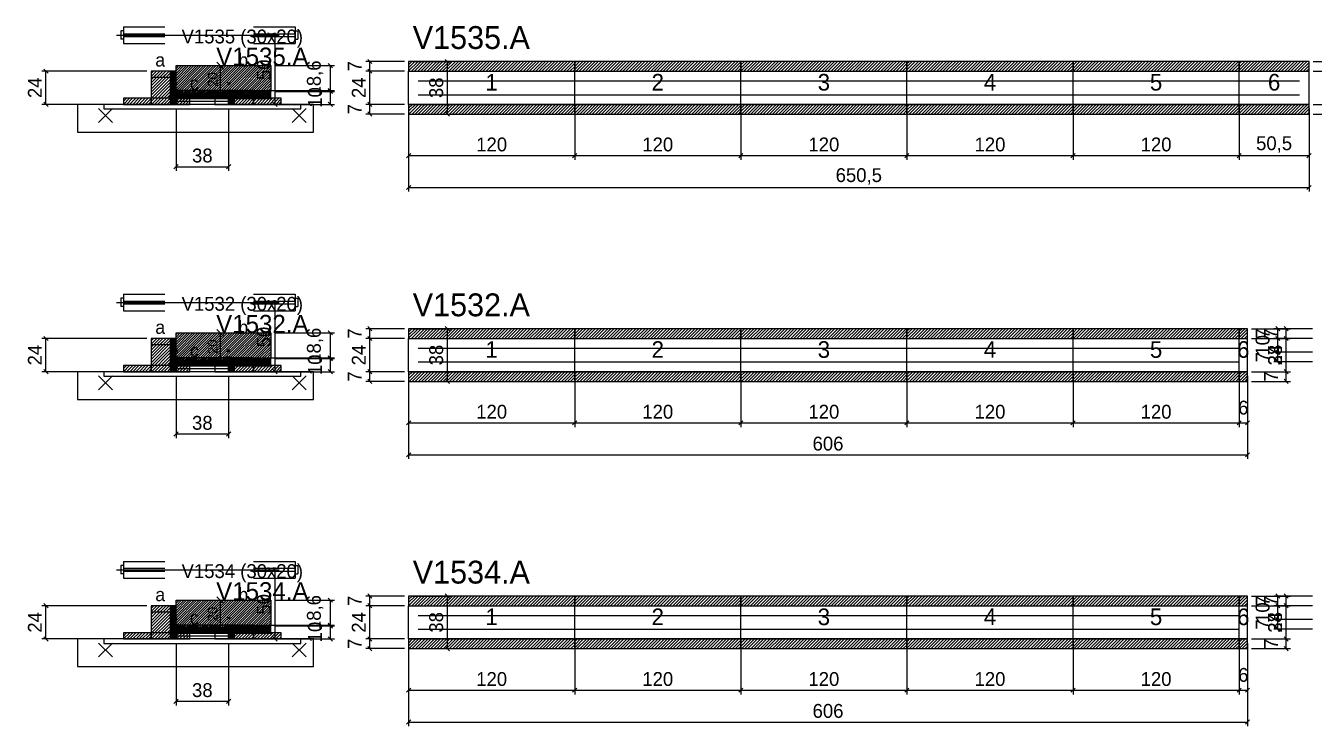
# Model space of a CAD drawing. Extents: x -9000 to 3070, y -8772 to 1250.
# Drawn here: x -69 to 862, y -3754 to -3248 of the extents above; entities that cross this region are included whole.
import ezdxf
from ezdxf.enums import TextEntityAlignment as Align

# ---------------------------------------------------------------- set-up
doc = ezdxf.new("R2010")
doc.units = 0
for name, color, linetype in [('5', 5, 'Continuous'), ('BARRA_ANCORAGEM', 126, 'Continuous'), ('barrote', 126, 'Continuous'), ('CONCRETO', 251, 'Continuous'), ('COTA', 241, 'Continuous'), ('Cota Seção (2x)', 241, 'Continuous'), ('detalhes', 7, 'Continuous'), ('Hachura', 251, 'Continuous'), ('HACHURACONCRETO', 251, 'Continuous'), ('Madeira', 126, 'Continuous'), ('NOMENCLATURA', 7, 'Continuous'), ('Painéis', 200, 'Continuous'), ('presilha', 224, 'Continuous'), ('SARR_2.2x7', 40, 'Continuous'), ('SARRAFO_2_2X7', 40, 'Continuous'), ('SCO-___-LAJ', 224, 'Continuous'), ('TENSOR', 224, 'Continuous'), ('Texto Seção', 7, 'Continuous')]:
    doc.layers.add(name, color=color, linetype=linetype)
doc.dimstyles.new('PAINEL', dxfattribs={"dimtxt": 10, "dimasz": 3, "dimexe": 3, "dimexo": 3, "dimgap": 3, "dimtad": 1, "dimblk": 'OBLIQUE', "dimblk1": 'OBLIQUE', "dimcen": 2.5, "dimclrd": 4, "dimclre": 4, "dimclrt": 240, "dimazin": 3, "dimtfac": 1, "dimtmove": 0, "dimatfit": 3})
doc.dimstyles.new('SECAO2X', dxfattribs={"dimtxt": 7, "dimasz": 5, "dimexe": 3, "dimexo": 3, "dimgap": 2, "dimtad": 3, "dimblk": 'OBLIQUE', "dimblk1": 'OBLIQUE', "dimcen": 2.5, "dimclrd": 4, "dimclre": 4, "dimclrt": 1, "dimazin": 3, "dimtfac": 1, "dimtmove": 0, "dimatfit": 3})

# ---------------------------------------------------------------- blocks, each defined once
blk = doc.blocks.new('PAR_ESQ')
for p, q in [((-1, -1), (1, 1)), ((-1, 1), (1, -1))]:
    blk.add_line(p, q)
blk = doc.blocks.new('PAR_FUNDO_ESQ')
for p, q in [((-1, -1), (1, 1)), ((-1, 1), (1, -1))]:
    blk.add_line(p, q)
blk = doc.blocks.new('PAR_FUNDO_DIR')
for p, q in [((-1, -1), (1, 1)), ((-1, 1), (1, -1))]:
    blk.add_line(p, q)
blk = doc.blocks.new('par_int_esq')
for p, q in [((-1, -1), (1, 1)), ((-1, 1), (1, -1))]:
    blk.add_line(p, q)
blk = doc.blocks.new('par_int_dir')
for p, q in [((-1, -1), (1, 1)), ((-1, 1), (1, -1))]:
    blk.add_line(p, q)
blk = doc.blocks.new('_OBLIQUE')
at = {"color": 0, "linetype": 'BYBLOCK'}
blk.add_line((-0.5, -0.5), (0.5, 0.5), dxfattribs=at)

msp = doc.modelspace()

# ---------------------------------------------------------------- hatches: boundary and pattern name
at = {"layer": 'COTA'}
h = msp.add_hatch(dxfattribs=at)
h.set_pattern_fill('ANSI31', scale=0.5)
h.paths.add_polyline_path([(208, -3281), (328, -3281), (328, -3274), (208, -3274)])
h = msp.add_hatch(dxfattribs=at)
h.set_pattern_fill('ANSI31', scale=0.5)
h.paths.add_polyline_path([(328, -3281), (448, -3281), (448, -3274), (328, -3274)])
h = msp.add_hatch(dxfattribs=at)
h.set_pattern_fill('ANSI31', scale=0.5)
h.paths.add_polyline_path([(448, -3281), (568, -3281), (568, -3274), (448, -3274)])
h = msp.add_hatch(dxfattribs=at)
h.set_pattern_fill('ANSI31', scale=0.5)
h.paths.add_polyline_path([(568, -3281), (688, -3281), (688, -3274), (568, -3274)])
h = msp.add_hatch(dxfattribs=at)
h.set_pattern_fill('ANSI31', scale=0.5)
h.paths.add_polyline_path([(688, -3281), (808, -3281), (808, -3274), (688, -3274)])
h = msp.add_hatch(dxfattribs=at)
h.set_pattern_fill('ANSI31', scale=0.5)
h.paths.add_polyline_path([(808, -3281), (858.5, -3281), (858.5, -3274), (808, -3274)])
h = msp.add_hatch(dxfattribs=at)
h.set_pattern_fill('ANSI31', scale=0.4)
h.paths.add_polyline_path([(40, -3297), (40, -3277), (108.5, -3277), (108.5, -3295.6), (78, -3295.6), (78, -3297)])
h = msp.add_hatch(dxfattribs=at)
h.set_pattern_fill('ANSI31', scale=0.5)
h.paths.add_polyline_path([(208, -3312), (328, -3312), (328, -3305), (208, -3305)])
h = msp.add_hatch(dxfattribs=at)
h.set_pattern_fill('ANSI31', scale=0.5)
h.paths.add_polyline_path([(328, -3312), (448, -3312), (448, -3305), (328, -3305)])
h = msp.add_hatch(dxfattribs=at)
h.set_pattern_fill('ANSI31', scale=0.5)
h.paths.add_polyline_path([(448, -3312), (568, -3312), (568, -3305), (448, -3305)])
h = msp.add_hatch(dxfattribs=at)
h.set_pattern_fill('ANSI31', scale=0.5)
h.paths.add_polyline_path([(568, -3312), (688, -3312), (688, -3305), (568, -3305)])
h = msp.add_hatch(dxfattribs=at)
h.set_pattern_fill('ANSI31', scale=0.5)
h.paths.add_polyline_path([(688, -3312), (808, -3312), (808, -3305), (688, -3305)])
h = msp.add_hatch(dxfattribs=at)
h.set_pattern_fill('ANSI31', scale=0.5)
h.paths.add_polyline_path([(808, -3312), (858.5, -3312), (858.5, -3305), (808, -3305)])
h = msp.add_hatch(dxfattribs=at)
h.set_pattern_fill('ANSI31', scale=0.4)
h.paths.add_polyline_path([(40, -3490), (40, -3470), (108.5, -3470), (108.5, -3488.6), (78, -3488.6), (78, -3490)])
h = msp.add_hatch(dxfattribs=at)
h.set_pattern_fill('ANSI31', scale=0.5)
h.paths.add_polyline_path([(208, -3474), (328, -3474), (328, -3467), (208, -3467)])
h = msp.add_hatch(dxfattribs=at)
h.set_pattern_fill('ANSI31', scale=0.5)
h.paths.add_polyline_path([(328, -3474), (448, -3474), (448, -3467), (328, -3467)])
h = msp.add_hatch(dxfattribs=at)
h.set_pattern_fill('ANSI31', scale=0.5)
h.paths.add_polyline_path([(448, -3474), (568, -3474), (568, -3467), (448, -3467)])
h = msp.add_hatch(dxfattribs=at)
h.set_pattern_fill('ANSI31', scale=0.5)
h.paths.add_polyline_path([(568, -3474), (688, -3474), (688, -3467), (568, -3467)])
h = msp.add_hatch(dxfattribs=at)
h.set_pattern_fill('ANSI31', scale=0.5)
h.paths.add_polyline_path([(688, -3474), (808, -3474), (808, -3467), (688, -3467)])
h = msp.add_hatch(dxfattribs=at)
h.set_pattern_fill('ANSI31', scale=0.5)
h.paths.add_polyline_path([(808, -3474), (814, -3474), (814, -3467), (808, -3467)])
h = msp.add_hatch(dxfattribs=at)
h.set_pattern_fill('ANSI31', scale=0.5)
h.paths.add_polyline_path([(208, -3505), (328, -3505), (328, -3498), (208, -3498)])
h = msp.add_hatch(dxfattribs=at)
h.set_pattern_fill('ANSI31', scale=0.5)
h.paths.add_polyline_path([(328, -3505), (448, -3505), (448, -3498), (328, -3498)])
h = msp.add_hatch(dxfattribs=at)
h.set_pattern_fill('ANSI31', scale=0.5)
h.paths.add_polyline_path([(448, -3505), (568, -3505), (568, -3498), (448, -3498)])
h = msp.add_hatch(dxfattribs=at)
h.set_pattern_fill('ANSI31', scale=0.5)
h.paths.add_polyline_path([(568, -3505), (688, -3505), (688, -3498), (568, -3498)])
h = msp.add_hatch(dxfattribs=at)
h.set_pattern_fill('ANSI31', scale=0.5)
h.paths.add_polyline_path([(688, -3505), (808, -3505), (808, -3498), (688, -3498)])
h = msp.add_hatch(dxfattribs=at)
h.set_pattern_fill('ANSI31', scale=0.5)
h.paths.add_polyline_path([(808, -3505), (814, -3505), (814, -3498), (808, -3498)])
h = msp.add_hatch(dxfattribs=at)
h.set_pattern_fill('ANSI31', scale=0.4)
h.paths.add_polyline_path([(40, -3683), (40, -3663), (108.5, -3663), (108.5, -3681.6), (78, -3681.6), (78, -3683)])
h = msp.add_hatch(dxfattribs=at)
h.set_pattern_fill('ANSI31', scale=0.5)
h.paths.add_polyline_path([(208, -3667), (328, -3667), (328, -3660), (208, -3660)])
h = msp.add_hatch(dxfattribs=at)
h.set_pattern_fill('ANSI31', scale=0.5)
h.paths.add_polyline_path([(328, -3667), (448, -3667), (448, -3660), (328, -3660)])
h = msp.add_hatch(dxfattribs=at)
h.set_pattern_fill('ANSI31', scale=0.5)
h.paths.add_polyline_path([(448, -3667), (568, -3667), (568, -3660), (448, -3660)])
h = msp.add_hatch(dxfattribs=at)
h.set_pattern_fill('ANSI31', scale=0.5)
h.paths.add_polyline_path([(568, -3667), (688, -3667), (688, -3660), (568, -3660)])
h = msp.add_hatch(dxfattribs=at)
h.set_pattern_fill('ANSI31', scale=0.5)
h.paths.add_polyline_path([(688, -3667), (808, -3667), (808, -3660), (688, -3660)])
h = msp.add_hatch(dxfattribs=at)
h.set_pattern_fill('ANSI31', scale=0.5)
h.paths.add_polyline_path([(808, -3667), (814, -3667), (814, -3660), (808, -3660)])
h = msp.add_hatch(dxfattribs=at)
h.set_pattern_fill('ANSI31', scale=0.5)
h.paths.add_polyline_path([(208, -3698), (328, -3698), (328, -3691), (208, -3691)])
h = msp.add_hatch(dxfattribs=at)
h.set_pattern_fill('ANSI31', scale=0.5)
h.paths.add_polyline_path([(328, -3698), (448, -3698), (448, -3691), (328, -3691)])
h = msp.add_hatch(dxfattribs=at)
h.set_pattern_fill('ANSI31', scale=0.5)
h.paths.add_polyline_path([(448, -3698), (568, -3698), (568, -3691), (448, -3691)])
h = msp.add_hatch(dxfattribs=at)
h.set_pattern_fill('ANSI31', scale=0.5)
h.paths.add_polyline_path([(568, -3698), (688, -3698), (688, -3691), (568, -3691)])
h = msp.add_hatch(dxfattribs=at)
h.set_pattern_fill('ANSI31', scale=0.5)
h.paths.add_polyline_path([(688, -3698), (808, -3698), (808, -3691), (688, -3691)])
h = msp.add_hatch(dxfattribs=at)
h.set_pattern_fill('ANSI31', scale=0.5)
h.paths.add_polyline_path([(808, -3698), (814, -3698), (814, -3691), (808, -3691)])
at = {"layer": 'Hachura'}
h = msp.add_hatch(dxfattribs=at)
h.set_pattern_fill('ANSI31', scale=0.5)
h.paths.add_polyline_path([(22, -3305), (36, -3305), (36, -3281), (22, -3281)])
h = msp.add_hatch(dxfattribs=at)
h.set_pattern_fill('ANSI31', scale=0.5)
h.paths.add_polyline_path([(22, -3285.4), (36, -3285.4), (36, -3281), (22, -3281)])
h = msp.add_hatch(dxfattribs=at)
h.set_pattern_fill('SOLID')
h.paths.add_polyline_path([(36, -3305), (40, -3305), (40, -3281), (36, -3281)])
h = msp.add_hatch(dxfattribs=at)
h.set_pattern_fill('SOLID')
h.paths.add_polyline_path([(78, -3305), (82, -3305), (82, -3295), (78, -3295)])
h = msp.add_hatch(dxfattribs=at)
h.set_pattern_fill('SOLID')
h.paths.add_polyline_path([(78, -3295), (108.5, -3295), (108.5, -3301), (78, -3301)])
h = msp.add_hatch(dxfattribs=at)
h.set_pattern_fill('ANSI31', scale=0.5)
h.paths.add_polyline_path([(82, -3305), (96, -3305), (96, -3295), (82, -3295)])
h = msp.add_hatch(dxfattribs=at)
h.set_pattern_fill('ANSI31', scale=0.5)
h.paths.add_polyline_path([(82, -3299.4), (96, -3299.4), (96, -3295), (82, -3295)])
h = msp.add_hatch(dxfattribs=at)
h.set_pattern_fill('ANSI31', scale=0.5)
h.paths.add_polyline_path([(2, -3305), (22, -3305), (22, -3300.6), (2, -3300.6)])
h = msp.add_hatch(dxfattribs=at)
h.set_pattern_fill('SOLID')
h.paths.add_polyline_path([(40, -3300.6), (78, -3300.6), (78, -3297), (40, -3297)])
h = msp.add_hatch(dxfattribs=at)
h.set_pattern_fill('ANSI31', scale=0.5)
h.paths.add_polyline_path([(40, -3305), (50, -3305), (50, -3300.6), (40, -3300.6)])
h = msp.add_hatch(dxfattribs=at)
h.set_pattern_fill('ANSI31', scale=0.5)
h.paths.add_polyline_path([(96, -3305), (116, -3305), (116, -3300.6), (96, -3300.6)])
h = msp.add_hatch(dxfattribs=at)
h.set_pattern_fill('ANSI31', scale=0.5)
h.paths.add_polyline_path([(22, -3498), (36, -3498), (36, -3474), (22, -3474)])
h = msp.add_hatch(dxfattribs=at)
h.set_pattern_fill('ANSI31', scale=0.5)
h.paths.add_polyline_path([(22, -3478.4), (36, -3478.4), (36, -3474), (22, -3474)])
h = msp.add_hatch(dxfattribs=at)
h.set_pattern_fill('SOLID')
h.paths.add_polyline_path([(36, -3498), (40, -3498), (40, -3474), (36, -3474)])
h = msp.add_hatch(dxfattribs=at)
h.set_pattern_fill('SOLID')
h.paths.add_polyline_path([(40, -3493.6), (78, -3493.6), (78, -3490), (40, -3490)])
h = msp.add_hatch(dxfattribs=at)
h.set_pattern_fill('SOLID')
h.paths.add_polyline_path([(78, -3498), (82, -3498), (82, -3488), (78, -3488)])
h = msp.add_hatch(dxfattribs=at)
h.set_pattern_fill('SOLID')
h.paths.add_polyline_path([(78, -3488), (108.5, -3488), (108.5, -3494), (78, -3494)])
h = msp.add_hatch(dxfattribs=at)
h.set_pattern_fill('ANSI31', scale=0.5)
h.paths.add_polyline_path([(82, -3498), (96, -3498), (96, -3488), (82, -3488)])
h = msp.add_hatch(dxfattribs=at)
h.set_pattern_fill('ANSI31', scale=0.5)
h.paths.add_polyline_path([(82, -3492.4), (96, -3492.4), (96, -3488), (82, -3488)])
h = msp.add_hatch(dxfattribs=at)
h.set_pattern_fill('ANSI31', scale=0.5)
h.paths.add_polyline_path([(2, -3498), (22, -3498), (22, -3493.6), (2, -3493.6)])
h = msp.add_hatch(dxfattribs=at)
h.set_pattern_fill('ANSI31', scale=0.5)
h.paths.add_polyline_path([(40, -3498), (50, -3498), (50, -3493.6), (40, -3493.6)])
h = msp.add_hatch(dxfattribs=at)
h.set_pattern_fill('ANSI31', scale=0.5)
h.paths.add_polyline_path([(96, -3498), (116, -3498), (116, -3493.6), (96, -3493.6)])
h = msp.add_hatch(dxfattribs=at)
h.set_pattern_fill('ANSI31', scale=0.5)
h.paths.add_polyline_path([(22, -3691), (36, -3691), (36, -3667), (22, -3667)])
h = msp.add_hatch(dxfattribs=at)
h.set_pattern_fill('ANSI31', scale=0.5)
h.paths.add_polyline_path([(22, -3671.4), (36, -3671.4), (36, -3667), (22, -3667)])
h = msp.add_hatch(dxfattribs=at)
h.set_pattern_fill('SOLID')
h.paths.add_polyline_path([(36, -3691), (40, -3691), (40, -3667), (36, -3667)])
h = msp.add_hatch(dxfattribs=at)
h.set_pattern_fill('SOLID')
h.paths.add_polyline_path([(40, -3686.6), (78, -3686.6), (78, -3683), (40, -3683)])
h = msp.add_hatch(dxfattribs=at)
h.set_pattern_fill('SOLID')
h.paths.add_polyline_path([(78, -3691), (82, -3691), (82, -3681), (78, -3681)])
h = msp.add_hatch(dxfattribs=at)
h.set_pattern_fill('SOLID')
h.paths.add_polyline_path([(78, -3681), (108.5, -3681), (108.5, -3687), (78, -3687)])
h = msp.add_hatch(dxfattribs=at)
h.set_pattern_fill('ANSI31', scale=0.5)
h.paths.add_polyline_path([(82, -3691), (96, -3691), (96, -3681), (82, -3681)])
h = msp.add_hatch(dxfattribs=at)
h.set_pattern_fill('ANSI31', scale=0.5)
h.paths.add_polyline_path([(82, -3685.4), (96, -3685.4), (96, -3681), (82, -3681)])
h = msp.add_hatch(dxfattribs=at)
h.set_pattern_fill('ANSI31', scale=0.5)
h.paths.add_polyline_path([(2, -3691), (22, -3691), (22, -3686.6), (2, -3686.6)])
h = msp.add_hatch(dxfattribs=at)
h.set_pattern_fill('ANSI31', scale=0.5)
h.paths.add_polyline_path([(40, -3691), (50, -3691), (50, -3686.6), (40, -3686.6)])
h = msp.add_hatch(dxfattribs=at)
h.set_pattern_fill('ANSI31', scale=0.5)
h.paths.add_polyline_path([(96, -3691), (116, -3691), (116, -3686.6), (96, -3686.6)])
at = {"layer": 'HACHURACONCRETO'}
h = msp.add_hatch(dxfattribs=at)
h.set_pattern_fill('ANSI31', scale=0.3)
h.paths.add_polyline_path([(40, -3300.6), (78, -3300.6), (78, -3295), (40, -3295)])
h = msp.add_hatch(dxfattribs=at)
h.set_pattern_fill('ANSI31', scale=0.3)
h.paths.add_polyline_path([(40, -3493.6), (78, -3493.6), (78, -3488), (40, -3488)])
h = msp.add_hatch(dxfattribs=at)
h.set_pattern_fill('ANSI31', scale=0.3)
h.paths.add_polyline_path([(40, -3686.6), (78, -3686.6), (78, -3681), (40, -3681)])

# ---------------------------------------------------------------- linework, layer by layer
for p, q in [((0, -3252), (0, -3258)), ((2, -3252), (0, -3252)), ((2, -3249), (32, -3249)), ((2, -3249), (2, -3261)), ((2, -3254), (32, -3254)), ((2, -3256), (32, -3256)), ((96, -3249), (126, -3249)), ((96, -3254), (126, -3254)), ((96, -3256), (126, -3256)), ((126, -3249), (126, -3261)), ((126, -3252), (128, -3252)), ((128, -3252), (128, -3258)), ((2, -3258), (0, -3258)), ((2, -3261), (32, -3261)), ((96, -3261), (126, -3261)), ((126, -3258), (128, -3258)), ((2, -3442), (32, -3442)), ((2, -3442), (2, -3454)), ((96, -3442), (126, -3442)), ((126, -3442), (126, -3454)), ((0, -3445), (0, -3451)), ((2, -3445), (0, -3445)), ((2, -3451), (0, -3451)), ((2, -3447), (32, -3447)), ((2, -3449), (32, -3449)), ((96, -3447), (126, -3447)), ((96, -3449), (126, -3449)), ((126, -3445), (128, -3445)), ((126, -3451), (128, -3451)), ((128, -3445), (128, -3451)), ((2, -3454), (32, -3454)), ((96, -3454), (126, -3454)), ((0, -3638), (0, -3644)), ((2, -3638), (0, -3638)), ((2, -3635), (32, -3635)), ((2, -3635), (2, -3647)), ((96, -3635), (126, -3635)), ((126, -3635), (126, -3647)), ((126, -3638), (128, -3638)), ((128, -3638), (128, -3644)), ((2, -3644), (0, -3644)), ((2, -3640), (32, -3640)), ((2, -3642), (32, -3642)), ((2, -3647), (32, -3647)), ((96, -3640), (126, -3640)), ((96, -3642), (126, -3642)), ((96, -3647), (126, -3647)), ((126, -3644), (128, -3644))]:
    msp.add_line(p, q)
at = {"layer": 'BARRA_ANCORAGEM'}
for p, q in [((40, -3297.3), (78, -3297.3)), ((40, -3299.3), (40, -3297.3)), ((40, -3299.3), (78, -3299.3)), ((40, -3300.7), (78, -3300.7)), ((40, -3302.7), (40, -3300.7)), ((40, -3302.7), (78, -3302.7)), ((78, -3299.3), (78, -3297.3)), ((78, -3302.7), (78, -3300.7)), ((40, -3490.3), (78, -3490.3)), ((40, -3492.3), (40, -3490.3)), ((78, -3492.3), (78, -3490.3)), ((40, -3492.3), (78, -3492.3)), ((40, -3493.7), (78, -3493.7)), ((40, -3495.7), (40, -3493.7)), ((40, -3495.7), (78, -3495.7)), ((78, -3495.7), (78, -3493.7)), ((40, -3683.3), (78, -3683.3)), ((40, -3685.3), (40, -3683.3)), ((40, -3685.3), (78, -3685.3)), ((78, -3685.3), (78, -3683.3)), ((40, -3686.7), (78, -3686.7)), ((40, -3688.7), (40, -3686.7)), ((40, -3688.7), (78, -3688.7)), ((78, -3688.7), (78, -3686.7))]:
    msp.add_line(p, q, dxfattribs=at)
at = {"layer": 'barrote'}
for points in [[(-31.25, -3325), (139.25, -3325), (139.25, -3305), (-31.25, -3305)], [(-31.25, -3518), (139.25, -3518), (139.25, -3498), (-31.25, -3498)], [(-31.25, -3711), (139.25, -3711), (139.25, -3691), (-31.25, -3691)]]:
    msp.add_lwpolyline(points, close=True, dxfattribs=at)
at = {"layer": 'CONCRETO'}
for points in [[(40, -3297), (40, -3277), (108.5, -3277), (108.5, -3295.6), (78, -3295.6), (78, -3297)], [(40, -3490), (40, -3470), (108.5, -3470), (108.5, -3488.6), (78, -3488.6), (78, -3490)], [(40, -3683), (40, -3663), (108.5, -3663), (108.5, -3681.6), (78, -3681.6), (78, -3683)]]:
    msp.add_lwpolyline(points, close=True, dxfattribs=at)
at = {"layer": 'HACHURACONCRETO'}
for points in [[(40, -3300.6), (78, -3300.6), (78, -3295), (40, -3295)], [(40, -3493.6), (78, -3493.6), (78, -3488), (40, -3488)], [(40, -3686.6), (78, -3686.6), (78, -3681), (40, -3681)]]:
    msp.add_lwpolyline(points, close=True, dxfattribs=at)
at = {"layer": 'Madeira'}
for points in [[(22, -3305), (36, -3305), (36, -3281), (22, -3281)], [(22, -3285.4), (36, -3285.4), (36, -3281), (22, -3281)], [(82, -3305), (96, -3305), (96, -3295), (82, -3295)], [(82, -3299.4), (96, -3299.4), (96, -3295), (82, -3295)], [(2, -3305), (22, -3305), (22, -3300.6), (2, -3300.6)], [(22, -3305), (36, -3305), (36, -3300.6), (22, -3300.6)], [(40, -3305), (50, -3305), (50, -3300.6), (40, -3300.6)], [(68, -3305), (78, -3305), (78, -3300.6), (68, -3300.6)], [(96, -3305), (116, -3305), (116, -3300.6), (96, -3300.6)], [(22, -3498), (36, -3498), (36, -3474), (22, -3474)], [(22, -3478.4), (36, -3478.4), (36, -3474), (22, -3474)], [(82, -3498), (96, -3498), (96, -3488), (82, -3488)], [(82, -3492.4), (96, -3492.4), (96, -3488), (82, -3488)], [(2, -3498), (22, -3498), (22, -3493.6), (2, -3493.6)], [(22, -3498), (36, -3498), (36, -3493.6), (22, -3493.6)], [(40, -3498), (50, -3498), (50, -3493.6), (40, -3493.6)], [(68, -3498), (78, -3498), (78, -3493.6), (68, -3493.6)], [(96, -3498), (116, -3498), (116, -3493.6), (96, -3493.6)], [(22, -3691), (36, -3691), (36, -3667), (22, -3667)], [(22, -3671.4), (36, -3671.4), (36, -3667), (22, -3667)], [(82, -3691), (96, -3691), (96, -3681), (82, -3681)], [(82, -3685.4), (96, -3685.4), (96, -3681), (82, -3681)], [(2, -3691), (22, -3691), (22, -3686.6), (2, -3686.6)], [(22, -3691), (36, -3691), (36, -3686.6), (22, -3686.6)], [(40, -3691), (50, -3691), (50, -3686.6), (40, -3686.6)], [(68, -3691), (78, -3691), (78, -3686.6), (68, -3686.6)], [(96, -3691), (116, -3691), (116, -3686.6), (96, -3686.6)]]:
    msp.add_lwpolyline(points, close=True, dxfattribs=at)
at = {"layer": 'Painéis'}
for p, q in [((208, -3281), (328, -3281)), ((208, -3305), (208, -3281)), ((328, -3305), (328, -3281)), ((328, -3305), (328, -3281)), ((328, -3281), (448, -3281)), ((328, -3305), (328, -3281)), ((448, -3305), (448, -3281)), ((448, -3305), (448, -3281)), ((448, -3281), (568, -3281)), ((448, -3305), (448, -3281)), ((568, -3305), (568, -3281)), ((568, -3305), (568, -3281)), ((568, -3281), (688, -3281)), ((568, -3305), (568, -3281)), ((688, -3305), (688, -3281)), ((688, -3305), (688, -3281)), ((688, -3281), (808, -3281)), ((688, -3305), (688, -3281)), ((808, -3305), (808, -3281)), ((808, -3305), (808, -3281)), ((808, -3281), (858.5, -3281)), ((808, -3305), (808, -3281)), ((858.5, -3305), (858.5, -3281)), ((208, -3305), (328, -3305)), ((328, -3305), (448, -3305)), ((448, -3305), (568, -3305)), ((568, -3305), (688, -3305)), ((688, -3305), (808, -3305)), ((808, -3305), (858.5, -3305)), ((208, -3474), (328, -3474)), ((208, -3498), (208, -3474)), ((328, -3498), (328, -3474)), ((328, -3498), (328, -3474)), ((328, -3474), (448, -3474)), ((328, -3498), (328, -3474)), ((448, -3498), (448, -3474)), ((448, -3498), (448, -3474)), ((448, -3474), (568, -3474)), ((448, -3498), (448, -3474)), ((568, -3498), (568, -3474)), ((568, -3498), (568, -3474)), ((568, -3474), (688, -3474)), ((568, -3498), (568, -3474)), ((688, -3498), (688, -3474)), ((688, -3498), (688, -3474)), ((688, -3474), (808, -3474)), ((688, -3498), (688, -3474)), ((808, -3498), (808, -3474)), ((808, -3498), (808, -3474)), ((808, -3474), (814, -3474)), ((808, -3498), (808, -3474)), ((814, -3498), (814, -3474)), ((208, -3498), (328, -3498)), ((328, -3498), (448, -3498)), ((448, -3498), (568, -3498)), ((568, -3498), (688, -3498)), ((688, -3498), (808, -3498)), ((808, -3498), (814, -3498)), ((208, -3667), (328, -3667)), ((208, -3691), (208, -3667)), ((328, -3691), (328, -3667)), ((328, -3691), (328, -3667)), ((328, -3667), (448, -3667)), ((328, -3691), (328, -3667)), ((448, -3691), (448, -3667)), ((448, -3691), (448, -3667)), ((448, -3667), (568, -3667)), ((448, -3691), (448, -3667)), ((568, -3691), (568, -3667)), ((568, -3691), (568, -3667)), ((568, -3667), (688, -3667)), ((568, -3691), (568, -3667)), ((688, -3691), (688, -3667)), ((688, -3691), (688, -3667)), ((688, -3667), (808, -3667)), ((688, -3691), (688, -3667)), ((808, -3691), (808, -3667)), ((808, -3691), (808, -3667)), ((808, -3667), (814, -3667)), ((808, -3691), (808, -3667)), ((814, -3691), (814, -3667)), ((208, -3691), (328, -3691)), ((328, -3691), (448, -3691)), ((448, -3691), (568, -3691)), ((568, -3691), (688, -3691)), ((688, -3691), (808, -3691)), ((808, -3691), (814, -3691))]:
    msp.add_line(p, q, dxfattribs=at)
for points in [[(36, -3305), (40, -3305), (40, -3281), (36, -3281)], [(78, -3305), (82, -3305), (82, -3295), (78, -3295)], [(78, -3295), (108.5, -3295), (108.5, -3295.6), (78, -3295.6)], [(40, -3300.6), (78, -3300.6), (78, -3297), (40, -3297)], [(36, -3498), (40, -3498), (40, -3474), (36, -3474)], [(40, -3493.6), (78, -3493.6), (78, -3490), (40, -3490)], [(78, -3498), (82, -3498), (82, -3488), (78, -3488)], [(78, -3488), (108.5, -3488), (108.5, -3488.6), (78, -3488.6)], [(36, -3691), (40, -3691), (40, -3667), (36, -3667)], [(40, -3686.6), (78, -3686.6), (78, -3683), (40, -3683)], [(78, -3691), (82, -3691), (82, -3681), (78, -3681)], [(78, -3681), (108.5, -3681), (108.5, -3681.6), (78, -3681.6)]]:
    msp.add_lwpolyline(points, close=True, dxfattribs=at)
at = {"layer": 'presilha'}
for p, q in [((-16, -3318), (-6, -3308)), ((-16, -3308), (-6, -3318)), ((124, -3318), (134, -3308)), ((124, -3308), (134, -3318)), ((-16, -3511), (-6, -3501)), ((-16, -3501), (-6, -3511)), ((124, -3511), (134, -3501)), ((124, -3501), (134, -3511)), ((-16, -3704), (-6, -3694)), ((-16, -3694), (-6, -3704)), ((124, -3704), (134, -3694)), ((124, -3694), (134, -3704))]:
    msp.add_line(p, q, dxfattribs=at)
at = {"layer": 'SARR_2.2x7'}
for points in [[(215, -3288), (328, -3288)], [(215, -3288), (328, -3288)], [(328, -3288), (448, -3288)], [(328, -3288), (448, -3288)], [(448, -3288), (568, -3288)], [(448, -3288), (568, -3288)], [(568, -3288), (688, -3288)], [(568, -3288), (688, -3288)], [(688, -3288), (808, -3288)], [(688, -3288), (808, -3288)], [(808, -3288), (851.5, -3288)], [(808, -3288), (851.5, -3288)], [(215, -3298), (328, -3298)], [(215, -3298), (328, -3298)], [(328, -3298), (448, -3298)], [(328, -3298), (448, -3298)], [(448, -3298), (568, -3298)], [(448, -3298), (568, -3298)], [(568, -3298), (688, -3298)], [(568, -3298), (688, -3298)], [(688, -3298), (808, -3298)], [(688, -3298), (808, -3298)], [(808, -3298), (851.5, -3298)], [(808, -3298), (851.5, -3298)], [(215, -3481), (328, -3481)], [(215, -3481), (328, -3481)], [(328, -3481), (448, -3481)], [(328, -3481), (448, -3481)], [(448, -3481), (568, -3481)], [(448, -3481), (568, -3481)], [(568, -3481), (688, -3481)], [(568, -3481), (688, -3481)], [(688, -3481), (808, -3481)], [(688, -3481), (808, -3481)], [(215, -3491), (328, -3491)], [(215, -3491), (328, -3491)], [(328, -3491), (448, -3491)], [(328, -3491), (448, -3491)], [(448, -3491), (568, -3491)], [(448, -3491), (568, -3491)], [(568, -3491), (688, -3491)], [(568, -3491), (688, -3491)], [(688, -3491), (808, -3491)], [(688, -3491), (808, -3491)], [(215, -3674), (328, -3674)], [(215, -3674), (328, -3674)], [(328, -3674), (448, -3674)], [(328, -3674), (448, -3674)], [(448, -3674), (568, -3674)], [(448, -3674), (568, -3674)], [(568, -3674), (688, -3674)], [(568, -3674), (688, -3674)], [(688, -3674), (808, -3674)], [(688, -3674), (808, -3674)], [(215, -3684), (328, -3684)], [(215, -3684), (328, -3684)], [(328, -3684), (448, -3684)], [(328, -3684), (448, -3684)], [(448, -3684), (568, -3684)], [(448, -3684), (568, -3684)], [(568, -3684), (688, -3684)], [(568, -3684), (688, -3684)], [(688, -3684), (808, -3684)], [(688, -3684), (808, -3684)]]:
    msp.add_lwpolyline(points, dxfattribs=at)
at = {"layer": 'SARRAFO_2_2X7'}
for p, q in [((36, -3290.2), (36, -3285.8)), ((36, -3285.8), (40, -3285.8)), ((36, -3290.2), (40, -3290.2)), ((40, -3290.2), (40, -3285.8)), ((36, -3300.2), (36, -3295.8)), ((36, -3295.8), (40, -3295.8)), ((36, -3300.2), (40, -3300.2)), ((40, -3300.2), (40, -3295.8)), ((78, -3302.2), (78, -3297.8)), ((78, -3297.8), (82, -3297.8)), ((78, -3302.2), (82, -3302.2)), ((82, -3302.2), (82, -3297.8)), ((36, -3483.2), (36, -3478.8)), ((36, -3478.8), (40, -3478.8)), ((40, -3483.2), (40, -3478.8)), ((36, -3483.2), (40, -3483.2)), ((36, -3493.2), (36, -3488.8)), ((36, -3488.8), (40, -3488.8)), ((40, -3493.2), (40, -3488.8)), ((36, -3493.2), (40, -3493.2)), ((78, -3495.2), (78, -3490.8)), ((78, -3490.8), (82, -3490.8)), ((78, -3495.2), (82, -3495.2)), ((82, -3495.2), (82, -3490.8)), ((36, -3676.2), (36, -3671.8)), ((36, -3671.8), (40, -3671.8)), ((36, -3676.2), (40, -3676.2)), ((40, -3676.2), (40, -3671.8)), ((36, -3686.2), (36, -3681.8)), ((36, -3681.8), (40, -3681.8)), ((40, -3686.2), (40, -3681.8)), ((78, -3688.2), (78, -3683.8)), ((78, -3683.8), (82, -3683.8)), ((82, -3688.2), (82, -3683.8)), ((36, -3686.2), (40, -3686.2)), ((78, -3688.2), (82, -3688.2))]:
    msp.add_line(p, q, dxfattribs=at)
at = {"layer": 'SCO-___-LAJ'}
for points in [[(208, -3281), (328, -3281), (328, -3274), (208, -3274)], [(328, -3281), (448, -3281), (448, -3274), (328, -3274)], [(448, -3281), (568, -3281), (568, -3274), (448, -3274)], [(568, -3281), (688, -3281), (688, -3274), (568, -3274)], [(688, -3281), (808, -3281), (808, -3274), (688, -3274)], [(808, -3281), (858.5, -3281), (858.5, -3274), (808, -3274)], [(-12.25, -3308.2), (130.25, -3308.2), (130.25, -3305), (-12.25, -3305)], [(208, -3312), (328, -3312), (328, -3305), (208, -3305)], [(328, -3312), (448, -3312), (448, -3305), (328, -3305)], [(448, -3312), (568, -3312), (568, -3305), (448, -3305)], [(568, -3312), (688, -3312), (688, -3305), (568, -3305)], [(688, -3312), (808, -3312), (808, -3305), (688, -3305)], [(808, -3312), (858.5, -3312), (858.5, -3305), (808, -3305)], [(208, -3474), (328, -3474), (328, -3467), (208, -3467)], [(328, -3474), (448, -3474), (448, -3467), (328, -3467)], [(448, -3474), (568, -3474), (568, -3467), (448, -3467)], [(568, -3474), (688, -3474), (688, -3467), (568, -3467)], [(688, -3474), (808, -3474), (808, -3467), (688, -3467)], [(808, -3474), (814, -3474), (814, -3467), (808, -3467)], [(-12.25, -3501.2), (130.25, -3501.2), (130.25, -3498), (-12.25, -3498)], [(208, -3505), (328, -3505), (328, -3498), (208, -3498)], [(328, -3505), (448, -3505), (448, -3498), (328, -3498)], [(448, -3505), (568, -3505), (568, -3498), (448, -3498)], [(568, -3505), (688, -3505), (688, -3498), (568, -3498)], [(688, -3505), (808, -3505), (808, -3498), (688, -3498)], [(808, -3505), (814, -3505), (814, -3498), (808, -3498)], [(208, -3667), (328, -3667), (328, -3660), (208, -3660)], [(328, -3667), (448, -3667), (448, -3660), (328, -3660)], [(448, -3667), (568, -3667), (568, -3660), (448, -3660)], [(568, -3667), (688, -3667), (688, -3660), (568, -3660)], [(688, -3667), (808, -3667), (808, -3660), (688, -3660)], [(808, -3667), (814, -3667), (814, -3660), (808, -3660)], [(-12.25, -3694.2), (130.25, -3694.2), (130.25, -3691), (-12.25, -3691)], [(208, -3698), (328, -3698), (328, -3691), (208, -3691)], [(328, -3698), (448, -3698), (448, -3691), (328, -3691)], [(448, -3698), (568, -3698), (568, -3691), (448, -3691)], [(568, -3698), (688, -3698), (688, -3691), (568, -3691)], [(688, -3698), (808, -3698), (808, -3691), (688, -3691)], [(808, -3698), (814, -3698), (814, -3691), (808, -3691)]]:
    msp.add_lwpolyline(points, close=True, dxfattribs=at)
at = {"layer": 'TENSOR'}
for p, q in [((-3, -3255), (106.5, -3255)), ((-3, -3448), (106.5, -3448)), ((-3, -3641), (106.5, -3641))]:
    msp.add_line(p, q, dxfattribs=at)

# ---------------------------------------------------------------- block references
at = {"layer": 'Painéis'}
for name, p in [('par_int_esq', (40, -3290)), ('PAR_FUNDO_ESQ', (40, -3295)), ('par_int_dir', (78, -3290)), ('PAR_FUNDO_DIR', (78, -3295)), ('PAR_ESQ', (36, -3300)), ('par_int_esq', (40, -3483)), ('PAR_FUNDO_ESQ', (40, -3488)), ('par_int_dir', (78, -3483)), ('PAR_FUNDO_DIR', (78, -3488)), ('PAR_ESQ', (36, -3493)), ('par_int_esq', (40, -3676)), ('par_int_dir', (78, -3676)), ('PAR_ESQ', (36, -3686)), ('PAR_FUNDO_ESQ', (40, -3681)), ('PAR_FUNDO_DIR', (78, -3681))]:
    msp.add_blockref(name, p, dxfattribs=at)

# ---------------------------------------------------------------- texts
at = {"layer": '5'}
for s, p in [('1', (268, -3289)), ('2', (388, -3289)), ('3', (508, -3289)), ('4', (628, -3289)), ('5', (748, -3289)), ('6', (833.25, -3289)), ('1', (268, -3482)), ('2', (388, -3482)), ('3', (508, -3482)), ('4', (628, -3482)), ('5', (748, -3482)), ('6', (811, -3482)), ('1', (268, -3675)), ('2', (388, -3675)), ('3', (508, -3675)), ('4', (628, -3675)), ('5', (748, -3675)), ('6', (811, -3675))]:
    msp.add_text(s, height=12, dxfattribs=at).set_placement(p, align=Align.MIDDLE_CENTER)
at = {"layer": 'detalhes'}
for s, p in [('a', (25, -3277.7)), ('b', (85, -3277.7)), ('c', (50, -3294.5)), ('b', (85, -3470.7)), ('a', (25, -3470.7)), ('c', (50, -3487.5)), ('a', (25, -3663.7)), ('b', (85, -3663.7)), ('c', (50, -3680.5))]:
    msp.add_text(s, height=9.6, dxfattribs=at).set_placement(p)
at = {"layer": 'NOMENCLATURA'}
for s, p in [('V1535.A', (211, -3265)), ('V1532.A', (211, -3458)), ('V1534.A', (211, -3651))]:
    msp.add_text(s, height=16.5, dxfattribs=at).set_placement(p)
at = {"layer": 'Texto Seção'}
for s, height, p in [('V1535 (30x20)', 10, (44, -3261)), ('V1535.A', 13, (69, -3277)), ('V1532 (30x20)', 10, (44, -3454)), ('V1532.A', 13, (69, -3470)), ('V1534 (30x20)', 10, (44, -3647)), ('V1534.A', 13, (69, -3663))]:
    msp.add_text(s, height=height, dxfattribs=at).set_placement(p)

# ---------------------------------------------------------------- dimensions: what is measured, and where the dimension line sits
at = {"layer": 'COTA'}
for base, p1, p2 in [((111.5, -3305), (96, -3305), (96, -3255)), ((151.5, -3295.6), (108.5, -3295.6), (108.5, -3277)), ((180, -3281), (208, -3281), (208, -3274)), ((236, -3312), (208, -3312), (208, -3274)), ((886.5, -3312), (858.5, -3312), (858.5, -3274)), ((886.5, -3281), (858.5, -3281), (858.5, -3274)), ((-54, -3305), (2, -3305), (22, -3281)), ((180, -3305), (208, -3305), (208, -3281)), ((886.5, -3305), (858.5, -3305), (858.5, -3281)), ((151.5, -3305), (96, -3305), (96, -3295)), ((180, -3312), (208, -3312), (208, -3305)), ((886.5, -3312), (858.5, -3312), (858.5, -3305)), ((111.5, -3498), (96, -3498), (96, -3448)), ((151.5, -3488.6), (108.5, -3488.6), (108.5, -3470)), ((180, -3474), (208, -3474), (208, -3467)), ((236, -3505), (208, -3505), (208, -3467)), ((842, -3505), (814, -3505), (814, -3467)), ((842, -3474), (814, -3474), (814, -3467)), ((836, -3474), (864, -3474), (864, -3467)), ((836, -3484), (864, -3484), (864, -3474)), ((-54, -3498), (2, -3498), (22, -3474)), ((180, -3498), (208, -3498), (208, -3474)), ((842, -3498), (814, -3498), (814, -3474)), ((151.5, -3498), (96, -3498), (96, -3488)), ((836, -3491), (864, -3491), (864, -3484)), ((180, -3505), (208, -3505), (208, -3498)), ((842, -3505), (814, -3505), (814, -3498)), ((111.5, -3691), (96, -3691), (96, -3641)), ((-54, -3691), (2, -3691), (22, -3667)), ((151.5, -3681.6), (108.5, -3681.6), (108.5, -3663)), ((180, -3667), (208, -3667), (208, -3660)), ((180, -3691), (208, -3691), (208, -3667)), ((236, -3698), (208, -3698), (208, -3660)), ((842, -3698), (814, -3698), (814, -3660)), ((842, -3667), (814, -3667), (814, -3660)), ((842, -3691), (814, -3691), (814, -3667)), ((836, -3667), (864, -3667), (864, -3660)), ((836, -3677), (864, -3677), (864, -3667)), ((836, -3684), (864, -3684), (864, -3677)), ((151.5, -3691), (96, -3691), (96, -3681)), ((180, -3698), (208, -3698), (208, -3691)), ((842, -3698), (814, -3698), (814, -3691))]:
    msp.add_linear_dim(base=base, p1=p1, p2=p2, angle=90, dimstyle='PAINEL', dxfattribs=at).render()
for base, p1, p2 in [((40, -3350), (40, -3305), (78, -3305)), ((208, -3342), (208, -3305), (328, -3305)), ((208, -3365), (208, -3305), (858.5, -3305)), ((328, -3342), (328, -3305), (448, -3305)), ((448, -3342), (448, -3305), (568, -3305)), ((568, -3342), (568, -3305), (688, -3305)), ((688, -3342), (688, -3305), (808, -3305)), ((808, -3342), (808, -3305), (858.5, -3305)), ((40, -3543), (40, -3498), (78, -3498)), ((208, -3535), (208, -3498), (328, -3498)), ((208, -3558), (208, -3498), (814, -3498)), ((328, -3535), (328, -3498), (448, -3498)), ((448, -3535), (448, -3498), (568, -3498)), ((568, -3535), (568, -3498), (688, -3498)), ((688, -3535), (688, -3498), (808, -3498)), ((808, -3535), (808, -3498), (814, -3498)), ((40, -3736), (40, -3691), (78, -3691)), ((208, -3728), (208, -3691), (328, -3691)), ((208, -3751), (208, -3691), (814, -3691)), ((328, -3728), (328, -3691), (448, -3691)), ((448, -3728), (448, -3691), (568, -3691)), ((568, -3728), (568, -3691), (688, -3691)), ((688, -3728), (688, -3691), (808, -3691)), ((808, -3728), (808, -3691), (814, -3691))]:
    msp.add_linear_dim(base=base, p1=p1, p2=p2, dimstyle='PAINEL', dxfattribs=at).render()
at = {"layer": 'Cota Seção (2x)'}
for base, p1, p2 in [((72, -3297), (40, -3297), (40, -3277)), ((72, -3490), (40, -3490), (40, -3470)), ((72, -3683), (40, -3683), (40, -3663))]:
    msp.add_linear_dim(base=base, p1=p1, p2=p2, angle=90, dimstyle='SECAO2X', dxfattribs=at).render()

doc.saveas('drawing.dxf')
